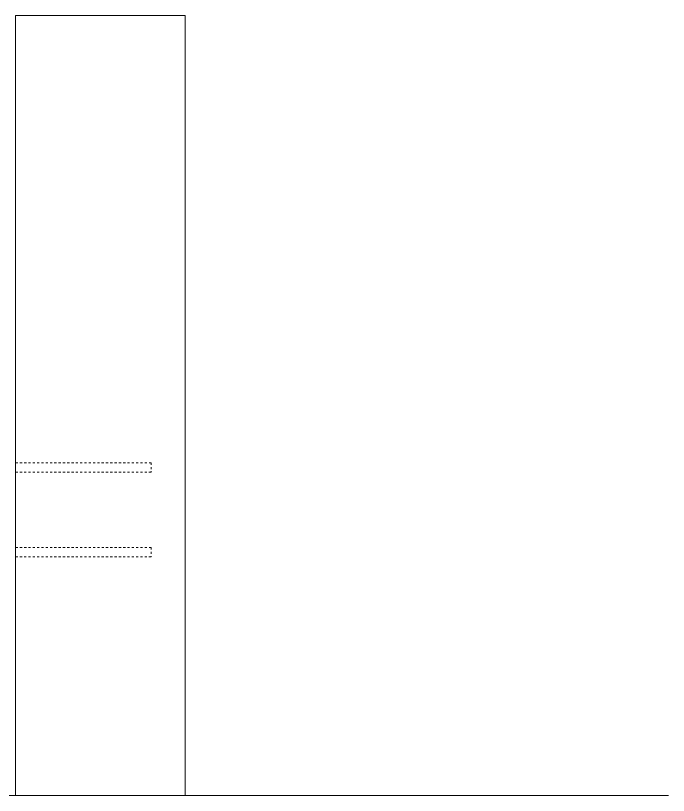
# Model space of a CAD drawing. Header units: inches. Extents: x -14 to 166, y -2 to 100.
# Drawn here: x 135.4 to 165.74, y 63.39 to 99.61 of the extents above; entities that cross this region are included whole.
import ezdxf

# ---------------------------------------------------------------- set-up
doc = ezdxf.new("R2010")
doc.units = ezdxf.units.IN
doc.linetypes.add('HIDDEN', pattern=[1.905, 1.27, -0.635])
doc.layers.add('ZANO_R', color=7, linetype='Continuous', lineweight=0)
doc.layers.add('ZANO_R_przerywana', color=250, linetype='HIDDEN', lineweight=0)

msp = doc.modelspace()

# ---------------------------------------------------------------- linework, layer by layer
at = {"layer": 'ZANO_R'}
for p, q in [((143.27342, 99.61043), (135.3994, 99.61043)), ((135.3994, 63.38996), (135.3994, 99.61043)), ((143.27342, 63.38996), (143.27342, 99.61043)), ((-13.60956, 63.38996), (165.73629, 63.38996)), ((143.27342, 63.38996), (135.3994, 63.38996))]:
    msp.add_line(p, q, dxfattribs=at)
at = {"layer": 'ZANO_R_przerywana', "ltscale": 0.05}
for points in [[(135.3994, 78.84273), (141.69862, 78.84273), (141.69862, 78.40965), (135.3994, 78.40965)], [(135.39942, 74.90568), (141.69863, 74.90568), (141.69863, 74.47261), (135.39942, 74.47261)]]:
    msp.add_lwpolyline(points, dxfattribs=at)

doc.saveas('drawing.dxf')
